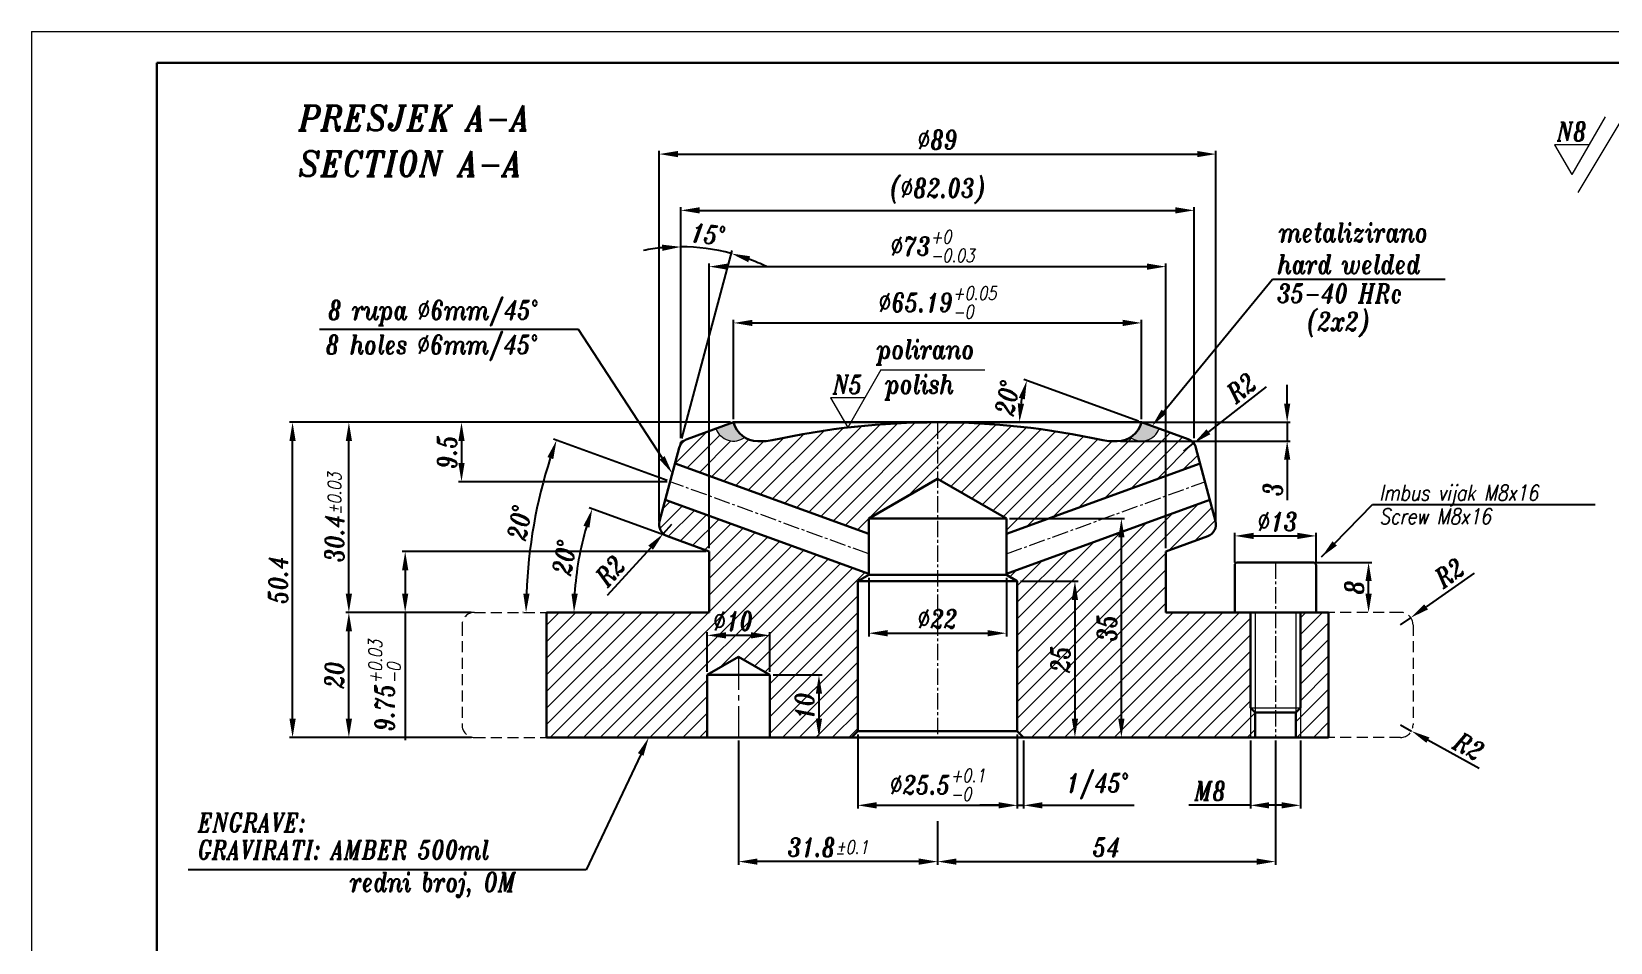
# Model space of a CAD drawing. Extents: x 89 to 469, y -40 to 440.
# Drawn here: x 89 to 341.4, y 294.4 to 440 of the extents above; entities that cross this region are included whole.
import ezdxf
from ezdxf import colors
from ezdxf.entities.mleader import LeaderData, LeaderLine
from ezdxf.math import Vec2, Vec3

# ---------------------------------------------------------------- set-up
doc = ezdxf.new("R2010")
doc.units = 0
doc.header["$LTSCALE"] = 7
doc.header["$MEASUREMENT"] = 0
doc.linetypes.add('CENTER2', pattern=[1.125, 0.75, -0.125, 0.125, -0.125])
doc.linetypes.add('HIDDEN', pattern=[0.375, 0.25, -0.125])
doc.layers.get('0').update_dxf_attribs({"linetype": 'CONTINUOUS', "lineweight": 15})
for name, color, linetype, lineweight in [('1', 1, 'CENTER2', 15), ('2', 2, 'HIDDEN', 15), ('3', 3, 'CONTINUOUS', 30), ('8', 252, 'CONTINUOUS', 15), ('ENGLISH', 252, 'CONTINUOUS', 18)]:
    doc.layers.add(name, color=color, linetype=linetype, lineweight=lineweight)
doc.styles.add('ITALICT', font='ITALICT.shx', dxfattribs={"width": 0.8, "height": 3})
doc.styles.get("Standard").update_dxf_attribs({"font": 'isocp.shx', "height": 3})
doc.dimstyles.get("Standard").update_dxf_attribs({"dimtxt": 3, "dimasz": 3, "dimexe": 0.5, "dimexo": 0.5, "dimgap": 0.8, "dimtad": 1, "dimdsep": 46, "dimtxsty": 'ITALICT', "dimcen": 0.09, "dimazin": 2, "dimtfac": 1, "dimtmove": 0, "dimatfit": 3, "dimfxl": 1, "dimtolj": 1, "dimtzin": 0, "dimarcsym": 0})

# ---------------------------------------------------------------- blocks, each defined once
blk = doc.blocks.new('*D12')
at = {"color": 0, "lineweight": -2, "transparency": 16777216}
for p, q in [((192.79, 374.99), (192.79, 411.94)), ((195.79, 411.44), (271.82, 411.44)), ((274.82, 374.99), (274.82, 411.94))]:
    blk.add_line(p, q, dxfattribs=at)
at = {"color": 0, "transparency": 16777216}
for points in [[(195.79, 411.94), (195.79, 410.94), (192.79, 411.44)], [(271.82, 411.94), (271.82, 410.94), (274.82, 411.44)]]:
    blk.add_solid(points, dxfattribs=at)
at = {"color": 0, "transparency": 16777216, "insert": (233.81, 414.52), "char_height": 3, "attachment_point": 5, "style": 'ITALICT'}
blk.add_mtext('\\A1;(%%c82.03)', dxfattribs=at)
blk = doc.blocks.new('*D13')
at = {"color": 0, "lineweight": -2, "transparency": 16777216}
for p, q in [((189.31, 361.71), (189.31, 420.94)), ((192.31, 420.44), (275.31, 420.44)), ((278.31, 361.71), (278.31, 420.94))]:
    blk.add_line(p, q, dxfattribs=at)
at = {"color": 0, "transparency": 16777216}
for points in [[(192.31, 420.94), (192.31, 419.94), (189.31, 420.44)], [(275.31, 420.94), (275.31, 419.94), (278.31, 420.44)]]:
    blk.add_solid(points, dxfattribs=at)
at = {"color": 0, "transparency": 16777216, "insert": (233.81, 422.74), "char_height": 3, "attachment_point": 5, "style": 'ITALICT'}
blk.add_mtext('\\A1;%%c89', dxfattribs=at)
blk = doc.blocks.new('*D14')
at = {"color": 0, "linetype": 'ByBlock', "lineweight": -2, "transparency": 16777216}
for p, q in [((197.31, 357.4), (197.31, 402.94)), ((200.31, 402.44), (267.31, 402.44)), ((270.31, 357.4), (270.31, 402.94))]:
    blk.add_line(p, q, dxfattribs=at)
at = {"color": 0, "transparency": 16777216}
for points in [[(200.31, 402.94), (200.31, 401.94), (197.31, 402.44)], [(267.31, 402.94), (267.31, 401.94), (270.31, 402.44)]]:
    blk.add_solid(points, dxfattribs=at)
at = {"color": 0, "transparency": 16777216, "insert": (232.99, 405.72), "char_height": 3, "attachment_point": 5, "style": 'ITALICT'}
blk.add_mtext('\\A1;%%c73{}{\\H0.71x;\\C3;\\S+0^ -0.03;}', dxfattribs=at)
blk = doc.blocks.new('*D15')
at = {"color": 0, "lineweight": -2, "transparency": 16777216}
for p, q in [((200.71, 377.55), (157.22, 377.55)), ((157.72, 374.55), (157.72, 371.05)), ((190.57, 368.05), (157.22, 368.05))]:
    blk.add_line(p, q, dxfattribs=at)
at = {"color": 0, "transparency": 16777216}
for points in [[(157.22, 374.55), (158.22, 374.55), (157.72, 377.55)], [(157.22, 371.05), (158.22, 371.05), (157.72, 368.05)]]:
    blk.add_solid(points, dxfattribs=at)
at = {"color": 0, "transparency": 16777216, "insert": (155.42, 372.8), "char_height": 3, "attachment_point": 5, "rotation": 90, "style": 'ITALICT'}
blk.add_mtext('\\A1;9.5', dxfattribs=at)
blk = doc.blocks.new('*D4')
at = {"color": 0, "linetype": 'ByBlock', "lineweight": -2, "transparency": 16777216}
for p, q in [((201.21, 378.05), (201.21, 393.94)), ((266.4, 378.05), (266.4, 393.94)), ((204.21, 393.44), (263.4, 393.44))]:
    blk.add_line(p, q, dxfattribs=at)
at = {"color": 0, "transparency": 16777216}
for points in [[(204.21, 393.94), (204.21, 392.94), (201.21, 393.44)], [(263.4, 393.94), (263.4, 392.94), (266.4, 393.44)]]:
    blk.add_solid(points, dxfattribs=at)
at = {"color": 0, "transparency": 16777216, "insert": (233.81, 396.72), "char_height": 3, "attachment_point": 5, "style": 'ITALICT'}
blk.add_mtext('\\A1;%%c65.19{}{\\H0.71x;\\C3;\\S+0.05^ -0;}', dxfattribs=at)
blk = doc.blocks.new('*D5')
at = {"color": 0, "linetype": 'ByBlock', "lineweight": -2, "transparency": 16777216}
for p, q in [((196.81, 356.9), (148.22, 356.9)), ((148.72, 353.9), (148.72, 350.15)), ((159.31, 347.15), (148.22, 347.15)), ((148.72, 347.15), (148.72, 326.73))]:
    blk.add_line(p, q, dxfattribs=at)
at = {"color": 0, "transparency": 16777216}
for points in [[(148.22, 353.9), (149.22, 353.9), (148.72, 356.9)], [(148.22, 350.15), (149.22, 350.15), (148.72, 347.15)]]:
    blk.add_solid(points, dxfattribs=at)
at = {"color": 0, "transparency": 16777216, "insert": (145.44, 335.44), "char_height": 3, "attachment_point": 5, "rotation": 90, "style": 'ITALICT'}
blk.add_mtext('\\A1;9.75{}{\\H0.71x;\\C3;\\S+0.03^ -0;}', dxfattribs=at)
blk = doc.blocks.new('*D6')
at = {"color": 0, "lineweight": -2, "transparency": 16777216}
for p, q in [((159.31, 347.15), (139.22, 347.15)), ((139.72, 330.15), (139.72, 344.15)), ((159.31, 327.15), (139.22, 327.15))]:
    blk.add_line(p, q, dxfattribs=at)
at = {"color": 0, "transparency": 16777216}
for points in [[(139.22, 344.15), (140.22, 344.15), (139.72, 347.15)], [(139.22, 330.15), (140.22, 330.15), (139.72, 327.15)]]:
    blk.add_solid(points, dxfattribs=at)
at = {"color": 0, "transparency": 16777216, "insert": (137.42, 337.15), "char_height": 3, "attachment_point": 5, "rotation": 90, "style": 'ITALICT'}
blk.add_mtext('\\A1;20', dxfattribs=at)
blk = doc.blocks.new('*D7')
at = {"color": 0, "lineweight": -2, "transparency": 16777216}
for p, q in [((158.68, 377.55), (139.22, 377.55)), ((139.72, 350.15), (139.72, 374.55)), ((159.31, 347.15), (139.22, 347.15))]:
    blk.add_line(p, q, dxfattribs=at)
at = {"color": 0, "transparency": 16777216}
for points in [[(139.22, 374.55), (140.22, 374.55), (139.72, 377.55)], [(139.22, 350.15), (140.22, 350.15), (139.72, 347.15)]]:
    blk.add_solid(points, dxfattribs=at)
at = {"color": 0, "transparency": 16777216, "insert": (137.42, 362.35), "char_height": 3, "attachment_point": 5, "rotation": 90, "style": 'ITALICT'}
blk.add_mtext('\\A1;30.4{}{\\H0.71x;\\C3;%%p0.03}', dxfattribs=at)
blk = doc.blocks.new('*D8')
at = {"color": 0, "lineweight": -2, "transparency": 16777216}
for p, q in [((200.71, 377.55), (130.22, 377.55)), ((130.72, 330.15), (130.72, 374.55)), ((159.31, 327.15), (130.22, 327.15))]:
    blk.add_line(p, q, dxfattribs=at)
at = {"color": 0, "transparency": 16777216}
for points in [[(130.22, 374.55), (131.22, 374.55), (130.72, 377.55)], [(130.22, 330.15), (131.22, 330.15), (130.72, 327.15)]]:
    blk.add_solid(points, dxfattribs=at)
at = {"color": 0, "transparency": 16777216, "insert": (128.42, 352.35), "char_height": 3, "attachment_point": 5, "rotation": 90, "style": 'ITALICT'}
blk.add_mtext('\\A1;50.4', dxfattribs=at)
blk = doc.blocks.new('*D9')
at = {"color": 0, "lineweight": -2, "transparency": 16777216}
for p, q in [((289.69, 380.55), (289.69, 383.55)), ((266.66, 377.55), (290.19, 377.55)), ((289.69, 377.55), (289.69, 374.55)), ((263.03, 374.55), (290.19, 374.55)), ((289.69, 371.55), (289.69, 365.12))]:
    blk.add_line(p, q, dxfattribs=at)
at = {"color": 0, "transparency": 16777216}
for points in [[(289.19, 380.55), (290.19, 380.55), (289.69, 377.55)], [(289.19, 371.55), (290.19, 371.55), (289.69, 374.55)]]:
    blk.add_solid(points, dxfattribs=at)
at = {"color": 0, "transparency": 16777216, "insert": (287.39, 366.84), "char_height": 3, "attachment_point": 5, "rotation": 90, "style": 'ITALICT'}
blk.add_mtext('\\A1;3', dxfattribs=at)
blk = doc.blocks.new('*D16')
at = {"color": 0, "lineweight": -2, "transparency": 16777216}
blk.add_line((190.15, 359.5), (178.15, 363.87), dxfattribs=at)
blk.add_arc((224.1, 347.15), 48.39, 163.5526, 176.4474, dxfattribs=at)
at = {"color": 0, "transparency": 16777216}
for points in [[(177.21, 361.01), (178.16, 360.7), (178.62, 363.7)], [(176.3, 350.13), (175.3, 350.16), (175.7, 347.15)]]:
    blk.add_solid(points, dxfattribs=at)
at = {"color": 0, "transparency": 16777216, "insert": (174.17, 355.95), "char_height": 3, "attachment_point": 5, "rotation": 80, "style": 'ITALICT'}
blk.add_mtext('\\A1;20°', dxfattribs=at)
blk = doc.blocks.new('*D17')
at = {"color": 0, "lineweight": -2, "transparency": 16777216}
for p, q in [((191.31, 361.21), (189.97, 359.73)), ((181.08, 349.89), (187.96, 357.5))]:
    blk.add_line(p, q, dxfattribs=at)
at = {"color": 0, "transparency": 16777216}
blk.add_solid([(187.58, 357.84), (188.33, 357.17), (189.97, 359.73)], dxfattribs=at)
at = {"color": 0, "transparency": 16777216, "insert": (181.51, 353.8), "char_height": 3, "attachment_point": 5, "rotation": 47.9094, "style": 'ITALICT'}
blk.add_mtext('\\A1;R2', dxfattribs=at)
blk = doc.blocks.new('*D18')
at = {"color": 0, "lineweight": -2, "transparency": 16777216}
for p, q in [((190.6, 368.22), (172.43, 374.84)), ((167.56, 347.15), (167.54, 347.15))]:
    blk.add_line(p, q, dxfattribs=at)
blk.add_arc((248.49, 347.15), 80.45, 162.1368, 177.8632, dxfattribs=at)
at = {"color": 0, "transparency": 16777216}
for points in [[(171.45, 371.99), (172.4, 371.66), (172.9, 374.66)], [(168.6, 350.14), (167.6, 350.16), (168.04, 347.15)]]:
    blk.add_solid(points, dxfattribs=at)
at = {"color": 0, "transparency": 16777216, "insert": (167, 361.52), "char_height": 3, "attachment_point": 5, "rotation": 80, "style": 'ITALICT'}
blk.add_mtext('\\A1;20°', dxfattribs=at)
blk = doc.blocks.new('*D21')
at = {"color": 0, "lineweight": -2, "transparency": 16777216}
for p, q in [((286.33, 383.21), (277.1, 376.03)), ((273.16, 372.96), (274.74, 374.19))]:
    blk.add_line(p, q, dxfattribs=at)
at = {"color": 0, "transparency": 16777216}
blk.add_solid([(276.8, 376.43), (277.41, 375.64), (274.74, 374.19)], dxfattribs=at)
at = {"color": 0, "transparency": 16777216, "insert": (282.39, 383.06), "char_height": 3, "attachment_point": 5, "rotation": 37.8993, "style": 'ITALICT'}
blk.add_mtext('\\A1;R2', dxfattribs=at)
blk = doc.blocks.new('*D22')
at = {"color": 0, "lineweight": -2, "transparency": 16777216}
for p, q in [((319.59, 353.43), (311.9, 348.03)), ((307.81, 345.15), (309.44, 346.3))]:
    blk.add_line(p, q, dxfattribs=at)
at = {"color": 0, "transparency": 16777216}
blk.add_solid([(311.61, 348.44), (312.19, 347.62), (309.44, 346.3)], dxfattribs=at)
at = {"color": 0, "transparency": 16777216, "insert": (315.65, 353.47), "char_height": 3, "attachment_point": 5, "rotation": 35.1086, "style": 'ITALICT'}
blk.add_mtext('\\A1;R2', dxfattribs=at)
blk = doc.blocks.new('*D23')
at = {"color": 0, "lineweight": -2, "transparency": 16777216}
for p, q in [((307.81, 329.15), (309.56, 328.18)), ((320.4, 322.17), (312.18, 326.73))]:
    blk.add_line(p, q, dxfattribs=at)
at = {"color": 0, "transparency": 16777216}
blk.add_solid([(312.42, 327.16), (311.94, 326.29), (309.56, 328.18)], dxfattribs=at)
at = {"color": 0, "transparency": 16777216, "insert": (318.72, 325.73), "char_height": 3, "attachment_point": 5, "rotation": 330.9977, "style": 'ITALICT'}
blk.add_mtext('\\A1;R2', dxfattribs=at)
blk = doc.blocks.new('*D24')
at = {"color": 0, "lineweight": -2, "transparency": 16777216}
for p, q in [((202.01, 326.65), (202.01, 306.8)), ((233.81, 313.75), (233.81, 306.8)), ((230.81, 307.3), (205.01, 307.3))]:
    blk.add_line(p, q, dxfattribs=at)
at = {"color": 0, "transparency": 16777216}
for points in [[(205.01, 307.8), (205.01, 306.8), (202.01, 307.3)], [(230.81, 307.8), (230.81, 306.8), (233.81, 307.3)]]:
    blk.add_solid(points, dxfattribs=at)
at = {"color": 0, "transparency": 16777216, "insert": (216.31, 309.6), "char_height": 3, "attachment_point": 5, "style": 'ITALICT'}
blk.add_mtext('\\A1;31.8{}{\\H0.71x;\\C3;%%p0.1}', dxfattribs=at)
blk = doc.blocks.new('*D25')
at = {"color": 0, "lineweight": -2, "transparency": 16777216}
for p, q in [((207.51, 337.15), (215.35, 337.15)), ((214.85, 334.15), (214.85, 330.15))]:
    blk.add_line(p, q, dxfattribs=at)
at = {"color": 0, "transparency": 16777216}
for points in [[(214.35, 334.15), (215.35, 334.15), (214.85, 337.15)], [(214.35, 330.15), (215.35, 330.15), (214.85, 327.15)]]:
    blk.add_solid(points, dxfattribs=at)
at = {"color": 0, "transparency": 16777216, "insert": (212.55, 332.15), "char_height": 3, "attachment_point": 5, "rotation": 90, "style": 'ITALICT'}
blk.add_mtext('\\A1;10', dxfattribs=at)
blk = doc.blocks.new('*D26')
at = {"color": 0, "lineweight": -2, "transparency": 16777216}
for p, q in [((197.01, 337.65), (197.01, 343.98)), ((204.01, 343.48), (200.01, 343.48)), ((207.01, 337.65), (207.01, 343.98))]:
    blk.add_line(p, q, dxfattribs=at)
at = {"color": 0, "transparency": 16777216}
for points in [[(200.01, 343.98), (200.01, 342.98), (197.01, 343.48)], [(204.01, 343.98), (204.01, 342.98), (207.01, 343.48)]]:
    blk.add_solid(points, dxfattribs=at)
at = {"color": 0, "transparency": 16777216, "insert": (201.13, 345.78), "char_height": 3, "attachment_point": 5, "style": 'ITALICT'}
blk.add_mtext('\\A1;%%c10', dxfattribs=at)
blk = doc.blocks.new('*D27')
at = {"color": 0, "lineweight": -2, "transparency": 16777216}
for p, q in [((281.31, 355.15), (281.31, 359.88)), ((284.31, 359.38), (291.31, 359.38)), ((294.31, 355.15), (294.31, 359.88))]:
    blk.add_line(p, q, dxfattribs=at)
at = {"color": 0, "transparency": 16777216}
for points in [[(284.31, 359.88), (284.31, 358.88), (281.31, 359.38)], [(291.31, 359.88), (291.31, 358.88), (294.31, 359.38)]]:
    blk.add_solid(points, dxfattribs=at)
at = {"color": 0, "transparency": 16777216, "insert": (288.15, 361.68), "char_height": 3, "attachment_point": 5, "style": 'ITALICT'}
blk.add_mtext('\\A1;%%c13', dxfattribs=at)
blk = doc.blocks.new('*D28')
at = {"color": 0, "lineweight": -2, "transparency": 16777216}
for p, q in [((283.81, 326.65), (283.81, 315.8)), ((291.81, 326.65), (291.81, 315.8)), ((283.81, 316.3), (273.95, 316.3)), ((288.81, 316.3), (286.81, 316.3))]:
    blk.add_line(p, q, dxfattribs=at)
at = {"color": 0, "transparency": 16777216}
for points in [[(286.81, 316.8), (286.81, 315.8), (283.81, 316.3)], [(288.81, 316.8), (288.81, 315.8), (291.81, 316.3)]]:
    blk.add_solid(points, dxfattribs=at)
at = {"color": 0, "transparency": 16777216, "insert": (277.38, 318.6), "char_height": 3, "attachment_point": 5, "style": 'ITALICT'}
blk.add_mtext('\\A1;M8', dxfattribs=at)
blk = doc.blocks.new('*D29')
at = {"color": 0, "lineweight": -2, "transparency": 16777216}
for p, q in [((294.31, 355.15), (303.2, 355.15)), ((302.7, 350.15), (302.7, 352.15))]:
    blk.add_line(p, q, dxfattribs=at)
at = {"color": 0, "transparency": 16777216}
for points in [[(302.2, 352.15), (303.2, 352.15), (302.7, 355.15)], [(302.2, 350.15), (303.2, 350.15), (302.7, 347.15)]]:
    blk.add_solid(points, dxfattribs=at)
at = {"color": 0, "transparency": 16777216, "insert": (300.4, 351.15), "char_height": 3, "attachment_point": 5, "rotation": 90, "style": 'ITALICT'}
blk.add_mtext('\\A1;8', dxfattribs=at)
blk = doc.blocks.new('*D30')
at = {"color": 0, "lineweight": -2, "transparency": 16777216}
for p, q in [((287.81, 326.65), (287.81, 306.8)), ((233.81, 313.75), (233.81, 306.8)), ((236.81, 307.3), (284.81, 307.3))]:
    blk.add_line(p, q, dxfattribs=at)
at = {"color": 0, "transparency": 16777216}
for points in [[(236.81, 307.8), (236.81, 306.8), (233.81, 307.3)], [(284.81, 307.8), (284.81, 306.8), (287.81, 307.3)]]:
    blk.add_solid(points, dxfattribs=at)
at = {"color": 0, "transparency": 16777216, "insert": (260.81, 309.6), "char_height": 3, "attachment_point": 5, "style": 'ITALICT'}
blk.add_mtext('\\A1;54', dxfattribs=at)
blk = doc.blocks.new('*D31')
at = {"color": 0, "lineweight": -2, "transparency": 16777216}
for p, q in [((222.81, 352.66), (222.81, 343.32)), ((244.81, 352.66), (244.81, 343.32)), ((225.81, 343.82), (241.81, 343.82))]:
    blk.add_line(p, q, dxfattribs=at)
at = {"color": 0, "transparency": 16777216}
for points in [[(225.81, 344.32), (225.81, 343.32), (222.81, 343.82)], [(241.81, 344.32), (241.81, 343.32), (244.81, 343.82)]]:
    blk.add_solid(points, dxfattribs=at)
at = {"color": 0, "transparency": 16777216, "insert": (233.81, 346.12), "char_height": 3, "attachment_point": 5, "style": 'ITALICT'}
blk.add_mtext('\\A1;%%c22', dxfattribs=at)
blk = doc.blocks.new('*D32')
at = {"color": 0, "lineweight": -2, "transparency": 16777216}
for p, q in [((221.06, 327.65), (221.06, 315.8)), ((246.56, 327.65), (246.56, 315.8)), ((224.06, 316.3), (243.56, 316.3))]:
    blk.add_line(p, q, dxfattribs=at)
at = {"color": 0, "transparency": 16777216}
for points in [[(224.06, 316.8), (224.06, 315.8), (221.06, 316.3)], [(243.56, 316.8), (243.56, 315.8), (246.56, 316.3)]]:
    blk.add_solid(points, dxfattribs=at)
at = {"color": 0, "transparency": 16777216, "insert": (233.81, 319.58), "char_height": 3, "attachment_point": 5, "style": 'ITALICT'}
blk.add_mtext('\\A1;%%c25.5{}{\\H0.71x;\\C3;\\S+0.1^ -0;}', dxfattribs=at)
blk = doc.blocks.new('*D33')
at = {"color": 0, "lineweight": -2, "transparency": 16777216}
for p, q in [((247.56, 326.65), (247.56, 315.8)), ((243.56, 316.3), (240.56, 316.3)), ((246.56, 316.3), (247.56, 316.3)), ((250.56, 316.3), (265.21, 316.3))]:
    blk.add_line(p, q, dxfattribs=at)
at = {"color": 0, "transparency": 16777216}
for points in [[(243.56, 316.8), (243.56, 315.8), (246.56, 316.3)], [(250.56, 316.8), (250.56, 315.8), (247.56, 316.3)]]:
    blk.add_solid(points, dxfattribs=at)
at = {"color": 0, "transparency": 16777216, "insert": (259.39, 319.38), "char_height": 3, "attachment_point": 5, "style": 'ITALICT'}
blk.add_mtext('\\A1;1/45%%d', dxfattribs=at)
blk = doc.blocks.new('*D34')
at = {"color": 0, "lineweight": -2, "transparency": 16777216}
for p, q in [((245.31, 362.15), (263.69, 362.15)), ((263.19, 330.15), (263.19, 359.15))]:
    blk.add_line(p, q, dxfattribs=at)
at = {"color": 0, "transparency": 16777216}
for points in [[(262.69, 359.15), (263.69, 359.15), (263.19, 362.15)], [(262.69, 330.15), (263.69, 330.15), (263.19, 327.15)]]:
    blk.add_solid(points, dxfattribs=at)
at = {"color": 0, "transparency": 16777216, "insert": (260.89, 344.65), "char_height": 3, "attachment_point": 5, "rotation": 90, "style": 'ITALICT'}
blk.add_mtext('\\A1;35', dxfattribs=at)
blk = doc.blocks.new('*D35')
at = {"color": 0, "lineweight": -2, "transparency": 16777216}
for p, q in [((247.06, 352.15), (256.26, 352.15)), ((255.76, 349.15), (255.76, 330.15))]:
    blk.add_line(p, q, dxfattribs=at)
at = {"color": 0, "transparency": 16777216}
for points in [[(255.26, 349.15), (256.26, 349.15), (255.76, 352.15)], [(255.26, 330.15), (256.26, 330.15), (255.76, 327.15)]]:
    blk.add_solid(points, dxfattribs=at)
at = {"color": 0, "transparency": 16777216, "insert": (253.46, 339.65), "char_height": 3, "attachment_point": 5, "rotation": 90, "style": 'ITALICT'}
blk.add_mtext('\\A1;25', dxfattribs=at)
blk = doc.blocks.new('A$C0FD72C1E')
for p, q in [((8.79, 14.65), (0, 0)), ((41.25, 14.65), (32.45, 0)), ((4.36, 12.08), (-0.96, 2.86)), ((17.26, 12.08), (11.94, 2.86)), ((17.26, 12.08), (36.56, 12.08)), ((-3.7, 7.62), (-0.96, 2.86)), ((1.79, 7.62), (-3.7, 7.62)), ((9.19, 7.62), (11.94, 2.86)), ((14.69, 7.62), (9.19, 7.62))]:
    blk.add_line(p, q)
at = {"style": 'ITALICT', "width": 0.8}
for s, p in [('polirano', (17.55, 13.67)), ('N8', (-3.32, 8.24)), ('N5', (9.58, 8.24))]:
    blk.add_text(s, height=3, dxfattribs=at).set_placement(p)
at = {"layer": 'ENGLISH', "style": 'ITALICT', "width": 0.8}
blk.add_text('polish', height=3, dxfattribs=at).set_placement((20.16, 8.23))
blk = doc.blocks.new('A$C06FE1C3C')
for p, q in [((-9.22, 5.32), (-9.22, 21.93)), ((-9.22, 5.32), (0, 0)), ((-4.76, 2.75), (-4.76, -2.75)), ((-4.76, -2.75), (0, 0))]:
    blk.add_line(p, q)
at = {"style": 'ITALICT', "width": 0.8}
for s, p in [('polirano', (-11.02, 4.68)), ('N5', (-5.38, -2.36))]:
    blk.add_text(s, height=3, rotation=90, dxfattribs=at).set_placement(p)
at = {"layer": 'ENGLISH', "style": 'ITALICT', "width": 0.8}
blk.add_text('polish', height=3, rotation=90, dxfattribs=at).set_placement((-5.45, 6.02))
blk = doc.blocks.new('*D71')
at = {"color": 0, "linetype": 'ByBlock', "lineweight": -2, "transparency": 16777216}
for p, q in [((192.79, 374.99), (192.79, 406.1)), ((192.92, 374.97), (200.98, 405.03))]:
    blk.add_line(p, q, dxfattribs=at)
for start, end in [(95.526, 101.052), (75, 90), (63.948, 69.474)]:
    blk.add_arc((192.79, 374.49), 31.12, start, end, dxfattribs=at)
at = {"color": 0, "transparency": 16777216}
for points in [[(189.77, 405.96), (189.82, 404.96), (192.79, 405.6)], [(203.55, 403.15), (203.86, 404.1), (200.85, 404.54)]]:
    blk.add_solid(points, dxfattribs=at)
at = {"color": 0, "transparency": 16777216, "insert": (197.16, 407.62), "char_height": 3, "attachment_point": 5, "rotation": 352.5, "style": 'ITALICT'}
blk.add_mtext('\\A1;15°', dxfattribs=at)
blk = doc.blocks.new('*D72')
at = {"color": 0, "linetype": 'ByBlock', "lineweight": -2, "transparency": 16777216}
blk.add_line((265.93, 377.72), (247.61, 384.39), dxfattribs=at)
blk.add_arc((266.4, 377.55), 19.5, 168.8227, 171.1773, dxfattribs=at)
at = {"color": 0, "transparency": 16777216}
for points in [[(246.79, 381.47), (247.75, 381.2), (248.08, 384.22)], [(247.63, 380.5), (246.63, 380.58), (246.9, 377.55)]]:
    blk.add_solid(points, dxfattribs=at)
at = {"color": 0, "transparency": 16777216, "insert": (244.96, 381.49), "char_height": 3, "attachment_point": 5, "rotation": 79.5889, "style": 'ITALICT'}
blk.add_mtext('\\A1;20°', dxfattribs=at)

msp = doc.modelspace()

# ---------------------------------------------------------------- hatches: boundary and pattern name
h = msp.add_hatch(color=256)
h.dxf.hatch_style = 1
h.paths.add_polyline_path([(201.212, 377.55), (198.393, 376.524, 0.5013187), (202.997, 375.139, -0.1946005)])
h.paths.add_polyline_path([(269.222, 376.524), (266.402, 377.55, -0.1946005), (264.618, 375.139, 0.5013187)])
at = {"layer": '8'}
h = msp.add_hatch(dxfattribs=at)
h.set_pattern_fill('ANSI31', color=256, scale=15)
h.set_pattern_definition([(45, (226.729, 371.3667), (-1.325825, 1.325825), [])])
h.paths.add_polyline_path([(233.807, 377.55, 0.0539511), (207.369, 374.689, -0.0539511), (206.085, 374.55), (205.085, 374.55, -0.1382006), (202.997, 375.139, -0.5013187), (198.393, 376.524), (193.772, 374.842, 0.2446984), (192.524, 373.48), (191.849, 370.959), (222.807, 359.691), (222.807, 362.15), (233.807, 368.501)])
h.paths.add_polyline_path([(275.766, 370.959), (275.091, 373.48, 0.2446984), (273.843, 374.842), (269.222, 376.524, -0.5013187), (264.618, 375.139, -0.1382006), (262.529, 374.55), (261.529, 374.55, -0.0539511), (260.246, 374.689, 0.0539511), (233.807, 377.55), (233.807, 368.501), (244.807, 362.15), (244.807, 359.691)])
h.paths.add_polyline_path([(270.307, 356.9), (276.991, 359.333, 0.3888787), (278.239, 361.73), (277.325, 365.141), (244.807, 353.306), (244.807, 353.161), (246.557, 352.15), (246.557, 328.15), (247.557, 327.15), (283.806, 327.15), (283.806, 331.9), (283.806, 347.15), (270.307, 347.15)])
h.paths.add_polyline_path([(221.057, 352.15), (222.807, 353.161), (222.807, 353.306), (190.29, 365.141), (189.376, 361.73, 0.3888787), (190.623, 359.333), (197.307, 356.9), (197.307, 347.15), (171.307, 347.15), (171.307, 327.15), (197.007, 327.15), (197.007, 337.15), (202.007, 340.037), (207.007, 337.15), (207.007, 327.15), (220.057, 327.15), (221.057, 328.15)])
h.paths.add_polyline_path([(296.307, 347.15), (291.806, 347.15), (291.806, 331.9), (291.806, 327.15), (296.307, 327.15)])
h.paths.add_polyline_path([(291.806, 331.9), (291.056, 331.15), (291.056, 327.15), (291.806, 327.15)])
h.paths.add_polyline_path([(284.556, 331.15), (283.806, 331.9), (283.806, 327.15), (284.556, 327.15)])
h.paths.add_polyline_path([(263.141, 341.729), (263.141, 347.572), (258.641, 347.572), (258.641, 341.729)], flags=24)
h.paths.add_polyline_path([(255.708, 336.672), (255.708, 342.629), (251.208, 342.629), (251.208, 336.672)], flags=24)
h.paths.add_polyline_path([(197.125, 343.528), (205.14, 343.528), (205.14, 348.028), (197.125, 348.028)], flags=24)
h.paths.add_polyline_path([(214.799, 329.572), (214.799, 334.729), (210.299, 334.729), (210.299, 329.572)], flags=24)

# ---------------------------------------------------------------- linework, layer by layer
for p, q in [((89.007, 440.033), (89.007, 20.033)), ((89.007, 440.033), (386.007, 440.033)), ((284.556, 347.15), (284.556, 331.15)), ((291.056, 347.15), (291.056, 331.15)), ((283.806, 331.9), (291.806, 331.9))]:
    msp.add_line(p, q)
at = {"ltscale": 0.5}
for p, q in [((283.806, 331.9), (283.806, 327.15)), ((291.806, 331.9), (291.806, 327.15))]:
    msp.add_line(p, q, dxfattribs=at)
for centre, start, end in [((201.212, 377.55), 199.99999, 306.50185), ((266.402, 377.55), 233.49815, 340.00001)]:
    msp.add_arc(centre, 3, start, end)
at = {"layer": '1', "ltscale": 0.5}
for p, q in [((233.807, 377.55), (233.807, 327.15)), ((222.807, 356.499), (191.069, 368.05)), ((244.807, 356.499), (276.546, 368.05)), ((287.806, 355.15), (287.806, 327.15))]:
    msp.add_line(p, q, dxfattribs=at)
at = {"layer": '1'}
msp.add_line((202.007, 340.037), (202.007, 327.15), dxfattribs=at)
at = {"layer": '2'}
for p, q in [((192.524, 373.48), (192.794, 374.486)), ((193.772, 374.842), (192.794, 374.486)), ((273.843, 374.842), (274.821, 374.486)), ((275.091, 373.48), (274.821, 374.486)), ((159.807, 347.15), (171.307, 347.15)), ((307.807, 347.15), (296.307, 347.15)), ((157.807, 345.15), (157.807, 329.15)), ((309.807, 345.15), (309.807, 329.15)), ((159.807, 327.15), (171.307, 327.15)), ((307.807, 327.15), (296.307, 327.15))]:
    msp.add_line(p, q, dxfattribs=at)
for centre, start, end in [((159.807, 345.15), 90, 180), ((307.807, 345.15), 0, 90), ((159.807, 329.15), 180, 270), ((307.807, 329.15), 270, 0)]:
    msp.add_arc(centre, 2, start, end, dxfattribs=at)
at = {"layer": '3'}
for p, q in [((109.007, 435.033), (109.007, 25.033)), ((109.007, 435.033), (381.007, 435.033)), ((201.212, 377.55), (193.772, 374.842)), ((201.212, 377.55), (266.402, 377.55)), ((266.402, 377.55), (273.843, 374.842)), ((189.376, 361.73), (192.524, 373.48)), ((206.085, 374.55), (205.085, 374.55)), ((261.529, 374.55), (262.529, 374.55)), ((278.239, 361.73), (275.091, 373.48)), ((222.807, 359.691), (191.849, 370.959)), ((244.807, 359.691), (275.766, 370.959)), ((222.807, 362.15), (233.807, 368.501)), ((222.807, 362.15), (233.807, 368.501)), ((244.807, 362.15), (233.807, 368.501)), ((222.807, 353.306), (190.29, 365.141)), ((244.807, 353.306), (277.325, 365.141)), ((233.807, 362.15), (222.807, 362.15)), ((222.807, 362.15), (222.807, 353.161)), ((233.807, 362.15), (222.807, 362.15)), ((233.807, 362.15), (244.807, 362.15)), ((244.807, 362.15), (244.807, 353.161)), ((197.307, 356.9), (190.623, 359.333)), ((270.307, 356.9), (276.991, 359.333)), ((197.307, 356.9), (197.307, 347.15)), ((270.307, 356.9), (270.307, 347.15)), ((281.806, 355.15), (293.806, 355.15)), ((221.057, 352.15), (222.807, 353.161)), ((221.057, 352.15), (233.807, 352.15)), ((222.807, 353.161), (233.807, 353.161)), ((244.807, 353.161), (233.807, 353.161)), ((246.557, 352.15), (233.807, 352.15)), ((246.557, 352.15), (244.807, 353.161)), ((171.307, 347.15), (197.307, 347.15)), ((296.307, 347.15), (270.307, 347.15)), ((296.307, 347.15), (296.307, 327.15)), ((197.007, 337.15), (202.007, 340.037)), ((207.007, 337.15), (202.007, 340.037)), ((197.007, 337.15), (207.007, 337.15)), ((283.806, 331.9), (284.556, 331.15)), ((284.556, 331.15), (287.806, 331.15)), ((284.556, 331.15), (284.556, 327.15)), ((291.056, 331.15), (287.806, 331.15)), ((291.806, 331.9), (291.056, 331.15)), ((291.056, 331.15), (291.056, 327.15)), ((221.057, 328.15), (220.057, 327.15)), ((221.057, 328.15), (233.807, 328.15)), ((246.557, 328.15), (233.807, 328.15)), ((246.557, 328.15), (247.557, 327.15)), ((171.307, 327.15), (233.807, 327.15)), ((296.307, 327.15), (233.807, 327.15))]:
    msp.add_line(p, q, dxfattribs=at)
at = {"layer": '3', "ltscale": 0.5}
for p, q in [((281.306, 354.65), (281.306, 347.15)), ((294.306, 354.65), (294.306, 347.15)), ((221.057, 352.15), (221.057, 328.15)), ((246.557, 352.15), (246.557, 328.15)), ((171.307, 347.15), (171.307, 327.15)), ((283.806, 347.15), (283.806, 331.9)), ((291.806, 347.15), (291.806, 331.9)), ((197.007, 337.15), (197.007, 327.15)), ((207.007, 337.15), (207.007, 327.15))]:
    msp.add_line(p, q, dxfattribs=at)
at = {"layer": '3'}
for centre, radius, start, end in [((205.085, 378.55), 4, 194.47751, 270), ((233.807, 253.965), 123.585, 77.64729, 102.35271), ((262.529, 378.55), 4, 270, 345.52249), ((194.456, 372.963), 2, 110, 165), ((206.085, 380.55), 6, 270, 282.35271), ((261.529, 380.55), 6, 257.64729, 270), ((273.159, 372.963), 2, 15, 70), ((191.307, 361.213), 2, 165, 250), ((276.307, 361.213), 2, 290, 15), ((281.806, 354.65), 0.5, 90, 180)]:
    msp.add_arc(centre, radius, start, end, dxfattribs=at)
at = {"layer": '3', "ltscale": 0.5}
msp.add_arc((293.806, 354.65), 0.5, 0, 90, dxfattribs=at)

# ---------------------------------------------------------------- block references
msp.add_blockref('A$C0FD72C1E', (336.138, 414.318))
at = {"rotation": 270}
msp.add_blockref('A$C06FE1C3C', (219.443, 376.713), dxfattribs=at)

# ---------------------------------------------------------------- texts
at = {"linetype": 'Continuous', "style": 'ITALICT', "width": 0.9}
msp.add_text('PRESJEK A-A', height=4, dxfattribs=at).set_placement((131.651, 424.189))
at = {"style": 'ITALICT', "width": 0.8}
for s, height, p in [('metalizirano', 3, (288.37, 406.412)), ('35-40 HRc', 3, (288.098, 396.674)), ('8 rupa %%C6mm/45%%D', 3, (136.421, 394.014)), ('(2x2)', 3, (292.889, 392.179)), ('Imbus vijak M8x16', 2.5, (304.429, 365.027)), ('GRAVIRATI: AMBER 500ml ', 3, (115.574, 307.698)), ('redni broj, OM', 3, (139.89, 302.541))]:
    msp.add_text(s, height=height, dxfattribs=at).set_placement(p)
at = {"layer": '8', "style": 'ITALICT', "width": 0.8}
msp.add_text('Screw M8x16', height=2.5, dxfattribs=at).set_placement((304.429, 361.259))
at = {"layer": 'ENGLISH', "linetype": 'Continuous', "style": 'ITALICT', "width": 0.9}
msp.add_text('SECTION A-A', height=4, dxfattribs=at).set_placement((131.651, 416.908))
at = {"layer": 'ENGLISH', "style": 'ITALICT', "width": 0.8}
for s, p in [('hard welded', (288.121, 401.323)), ('8 holes %%C6mm/45%%D', (136.06, 388.488)), ('ENGRAVE:', (115.569, 312.061))]:
    msp.add_text(s, height=3, dxfattribs=at).set_placement(p)

# ---------------------------------------------------------------- dimensions: what is measured, and where the dimension line sits
for base, p1, p2, text, override, picture, middle in [((278.307, 420.437), (189.307, 361.213), (278.307, 361.213), '%%c<>', {"dimtmove": 0}, '*D13', (233.807, 420.437)), ((274.821, 411.437), (192.794, 374.486), (274.821, 374.486), '(%%c<>)', {"dimtmove": 0}, '*D12', (233.807, 411.437)), ((270.307, 402.437), (197.307, 356.9), (270.307, 356.9), '<>{}{\\H0.71x;\\C3;\\S+0^ -0.03;}', {"dimpost": '%%c<>', "dimtp": 0, "dimtm": 0.03, "dimtdec": 2, "dimfxl": 1.5, "dimtzin": 8, "dimarcsym": 1}, '*D14', (232.993, 402.437))]:
    dim = msp.add_linear_dim(base=base, p1=p1, p2=p2, text=text, dimstyle='Standard', override=override)
    dim.commit()
    dim.dimension.update_dxf_attribs({"geometry": picture, "text_midpoint": middle, "dimtype": 160})
dim = msp.add_angular_dim_2l(base=(198.197, 405.1306), line1=((192.5241, 373.4804), (192.7935, 374.4861)), line2=((192.7935, 374.4861), (192.7935, 373.3583)), dimstyle='Standard', override={"dimarcsym": 1})
dim.commit()
dim.dimension.update_dxf_attribs({"geometry": '*D71', "text_midpoint": (197.1554, 407.6174)})
for base, p1, p2, text, override, picture, middle in [((266.402, 393.437), (201.212, 377.55), (266.402, 377.55), '<>{}{\\H0.71x;\\C3;\\S+0.05^ -0;}', {"dimpost": '%%c<>', "dimtp": 0.05, "dimfxl": 1.5, "dimtzin": 8, "dimarcsym": 1}, '*D4', (233.807, 396.722)), ((246.557, 316.298), (221.057, 328.15), (246.557, 328.15), '%%c<>{}{\\H0.71x;\\C3;\\S+0.1^ -0;}', {"dimtp": 0.1, "dimtm": 0, "dimtmove": 0}, '*D32', (233.807, 319.583))]:
    dim = msp.add_linear_dim(base=base, p1=p1, p2=p2, text=text, dimstyle='Standard', override=override)
    dim.commit()
    dim.dimension.update_dxf_attribs({"geometry": picture, "text_midpoint": middle})
for center, mpoint, picture, middle in [((273.159, 372.963), (274.737, 374.191), '*D21', (283.803, 381.249)), ((191.307, 361.213), (189.967, 359.728), '*D17', (183.221, 352.26))]:
    dim = msp.add_radius_dim(center=center, mpoint=mpoint, dimstyle='Standard')
    dim.commit()
    dim.dimension.update_dxf_attribs({"geometry": picture, "text_midpoint": middle, "dimtype": 164})
dim = msp.add_angular_dim_2l(base=(247.033, 379.814), line1=((201.212, 377.55), (266.402, 377.55)), line2=((266.402, 377.55), (273.843, 374.842)), dimstyle='Standard', override={"dimarcsym": 1})
dim.commit()
dim.dimension.update_dxf_attribs({"geometry": '*D72', "text_midpoint": (247.222, 381.074), "dimtype": 162})
for base, p1, p2, picture, middle in [((289.695, 374.55), (266.157, 377.55), (262.529, 374.55), '*D9', (287.395, 366.836)), ((263.191, 362.15), (263.191, 327.15), (244.807, 362.15), '*D34', (260.891, 344.65)), ((302.696, 355.15), (302.696, 347.15), (293.806, 355.15), '*D29', (300.396, 351.15)), ((255.758, 327.15), (246.557, 352.15), (255.758, 327.15), '*D35', (253.458, 339.65)), ((214.849, 327.15), (207.007, 337.15), (214.849, 327.15), '*D25', (212.549, 332.15))]:
    dim = msp.add_linear_dim(base=base, p1=p1, p2=p2, angle=90, dimstyle='Standard')
    dim.commit()
    dim.dimension.update_dxf_attribs({"geometry": picture, "text_midpoint": middle})
for base, p1, p2, picture, middle in [((130.72, 377.55), (159.807, 327.15), (201.212, 377.55), '*D8', (130.72, 352.35)), ((157.72, 368.05), (201.212, 377.55), (191.069, 368.05), '*D15', (157.72, 372.8))]:
    dim = msp.add_linear_dim(base=base, p1=p1, p2=p2, angle=90, dimstyle='Standard', override={"dimtmove": 0})
    dim.commit()
    dim.dimension.update_dxf_attribs({"geometry": picture, "text_midpoint": middle, "dimtype": 160})
for base, p1, p2, angle, text, override, picture, middle in [((139.72, 377.55), (159.807, 347.15), (159.184, 377.55), 90, '<>{}{\\H0.71x;\\C3;%%p0.03}', {"dimtp": 0.03, "dimtm": 0.03, "dimtdec": 2, "dimtmove": 0, "dimtzin": 0}, '*D7', (139.72, 362.35)), ((148.72, 356.9), (159.807, 347.15), (197.307, 356.9), 90, '<>{}{\\H0.71x;\\C3;\\S+0.03^ -0;}', {"dimpost": '<>', "dimtp": 0.03, "dimfxl": 1.5, "dimtzin": 8, "dimarcsym": 1}, '*D5', (148.72, 335.439)), ((202.007, 307.298), (233.807, 314.252), (202.007, 327.15), 180, '<>{}{\\H0.71x;\\C3;%%p0.1}', {"dimtp": 0.1, "dimtm": 0.1, "dimtmove": 0}, '*D24', (216.307, 307.298))]:
    dim = msp.add_linear_dim(base=base, p1=p1, p2=p2, angle=angle, text=text, dimstyle='Standard', override=override)
    dim.commit()
    dim.dimension.update_dxf_attribs({"geometry": picture, "text_midpoint": middle, "dimtype": 160})
for base, line1, line2, picture, middle in [((170.213, 365.703), ((168.06, 347.15), (197.307, 347.15)), ((222.807, 356.499), (191.069, 368.05)), '*D18', (167.001, 361.519)), ((177.009, 358.31), ((175.704, 347.15), (197.307, 347.15)), ((197.307, 356.9), (190.623, 359.333)), '*D16', (174.174, 355.953))]:
    dim = msp.add_angular_dim_2l(base=base, line1=line1, line2=line2, dimstyle='Standard')
    dim.commit()
    dim.dimension.update_dxf_attribs({"geometry": picture, "text_midpoint": middle})
for base, p1, p2, text, picture, middle in [((294.306, 359.377), (281.306, 354.65), (294.306, 354.65), '%%c<>', '*D27', (288.146, 359.377)), ((291.806, 316.298), (283.806, 327.15), (291.806, 327.15), 'M<>', '*D28', (277.377, 316.298))]:
    dim = msp.add_linear_dim(base=base, p1=p1, p2=p2, text=text, dimstyle='Standard')
    dim.commit()
    dim.dimension.update_dxf_attribs({"geometry": picture, "text_midpoint": middle, "dimtype": 160})
for center, mpoint, picture, middle in [((307.807, 345.15), (309.444, 346.301), '*D22', (316.97, 351.592)), ((307.807, 329.15), (309.557, 328.181), '*D23', (318.718, 325.732))]:
    dim = msp.add_radius_dim(center=center, mpoint=mpoint, dimstyle='Standard')
    dim.commit()
    dim.dimension.update_dxf_attribs({"geometry": picture, "text_midpoint": middle})
for base, p1, p2, text, picture, middle in [((244.807, 343.824), (222.807, 353.161), (244.807, 353.161), '%%c<>', '*D31', (233.807, 346.124)), ((247.557, 316.298), (246.557, 316.298), (247.557, 327.15), '<>/45%%d', '*D33', (259.386, 319.384))]:
    dim = msp.add_linear_dim(base=base, p1=p1, p2=p2, text=text, dimstyle='Standard')
    dim.commit()
    dim.dimension.update_dxf_attribs({"geometry": picture, "text_midpoint": middle})
dim = msp.add_linear_dim(base=(139.72, 347.15), p1=(159.807, 327.15), p2=(159.807, 347.15), angle=90, dimstyle='Standard')
dim.commit()
dim.dimension.update_dxf_attribs({"geometry": '*D6', "text_midpoint": (139.72, 337.15), "dimtype": 160})
dim = msp.add_linear_dim(base=(197.007, 343.478), p1=(207.007, 337.15), p2=(197.007, 337.15), angle=180, text='%%c<>', dimstyle='Standard')
dim.commit()
dim.dimension.update_dxf_attribs({"geometry": '*D26', "text_midpoint": (201.132, 343.478), "dimtype": 160})
dim = msp.add_linear_dim(base=(287.806, 307.298), p1=(233.807, 314.252), p2=(287.806, 327.15), dimstyle='Standard')
dim.commit()
dim.dimension.update_dxf_attribs({"geometry": '*D30', "text_midpoint": (260.807, 309.598)})

# ---------------------------------------------------------------- leaders
msp.add_leader([(295.198, 356.025), (303.328, 364.417), (338.913, 364.417)], dimstyle='Standard', override={"dimgap": 0.8, "dimtad": 0})
ml = msp.add_multileader_mtext('Standard')
ml.set_content('', color=256)
ml.set_leader_properties()
ml.build(insert=Vec2(0, 0))
ml.multileader.update_dxf_attribs({"text_right_attachment_type": 6, "dogleg_length": 0.36, "arrow_head_size": 3})
ctx = ml.context
ctx.base_point, ctx.arrow_head_size, ctx.plane_origin = Vec3(314.95, 400.419), 3, Vec3(253.934, 348.427)
ctx.right_attachment = 6
notes = []
notes.append((ctx, [(0, (1, 1, 0), (287.369, 400.419), (1, 0), 27.581, [(0, [(268.079, 376.946)], 0, [])])]))
ctx.mtext.insert, ctx.mtext.flow_direction = Vec3(316.95, 402.419), 5
ml = msp.add_multileader_mtext('Standard')
ml.set_content('', color=256)
ml.set_leader_properties()
ml.build(insert=Vec2(0, 0))
ml.multileader.update_dxf_attribs({"text_right_attachment_type": 6, "dogleg_length": 0.36, "arrow_head_size": 3})
ctx = ml.context
ctx.base_point, ctx.arrow_head_size, ctx.plane_origin = Vec3(133.036, 394.379), 3, Vec3(209.851, 340.387)
ctx.right_attachment, ctx.text_align_type = 6, 2
notes.append((ctx, [(0, (1, 1, 0), (176.417, 392.379), (-1, 0), 39.381, [(0, [(191.42, 369.361)], 0, [])])]))
ctx.mtext.insert, ctx.mtext.alignment, ctx.mtext.flow_direction = Vec3(135.036, 396.379), 3, 5
ml = msp.add_multileader_mtext('Standard')
ml.set_content('', color=256)
ml.set_leader_properties()
ml.build(insert=Vec2(0, 0))
ml.multileader.update_dxf_attribs({"text_right_attachment_type": 6, "dogleg_length": 0.36, "arrow_head_size": 3})
ctx = ml.context
ctx.base_point, ctx.arrow_head_size, ctx.plane_origin = Vec3(112.021, 307.991), 3, Vec3(211.069, 253.999)
ctx.right_attachment, ctx.text_align_type = 6, 2
notes.append((ctx, [(0, (1, 1, 0), (177.634, 305.991), (-1, 0), 61.613, [(0, [(187.65, 327.15)], 0, [])])]))
ctx.mtext.insert, ctx.mtext.alignment, ctx.mtext.flow_direction = Vec3(114.021, 309.991), 3, 5
for ctx, leaders in notes:
    for number, flags, end, landing, length, lines in leaders:
        leader = LeaderData()
        leader.index, (leader.has_last_leader_line, leader.has_dogleg_vector, leader.attachment_direction) = number, flags
        leader.last_leader_point, leader.dogleg_vector, leader.dogleg_length = Vec3(end), Vec3(landing), length
        for number, points, colour, breaks in lines:
            line = LeaderLine()
            line.index, line.vertices, line.color, line.breaks = number, Vec3.list(points), colors.encode_raw_color(colour), breaks
            leader.lines.append(line)
        ctx.leaders.append(leader)

doc.saveas('drawing.dxf')
